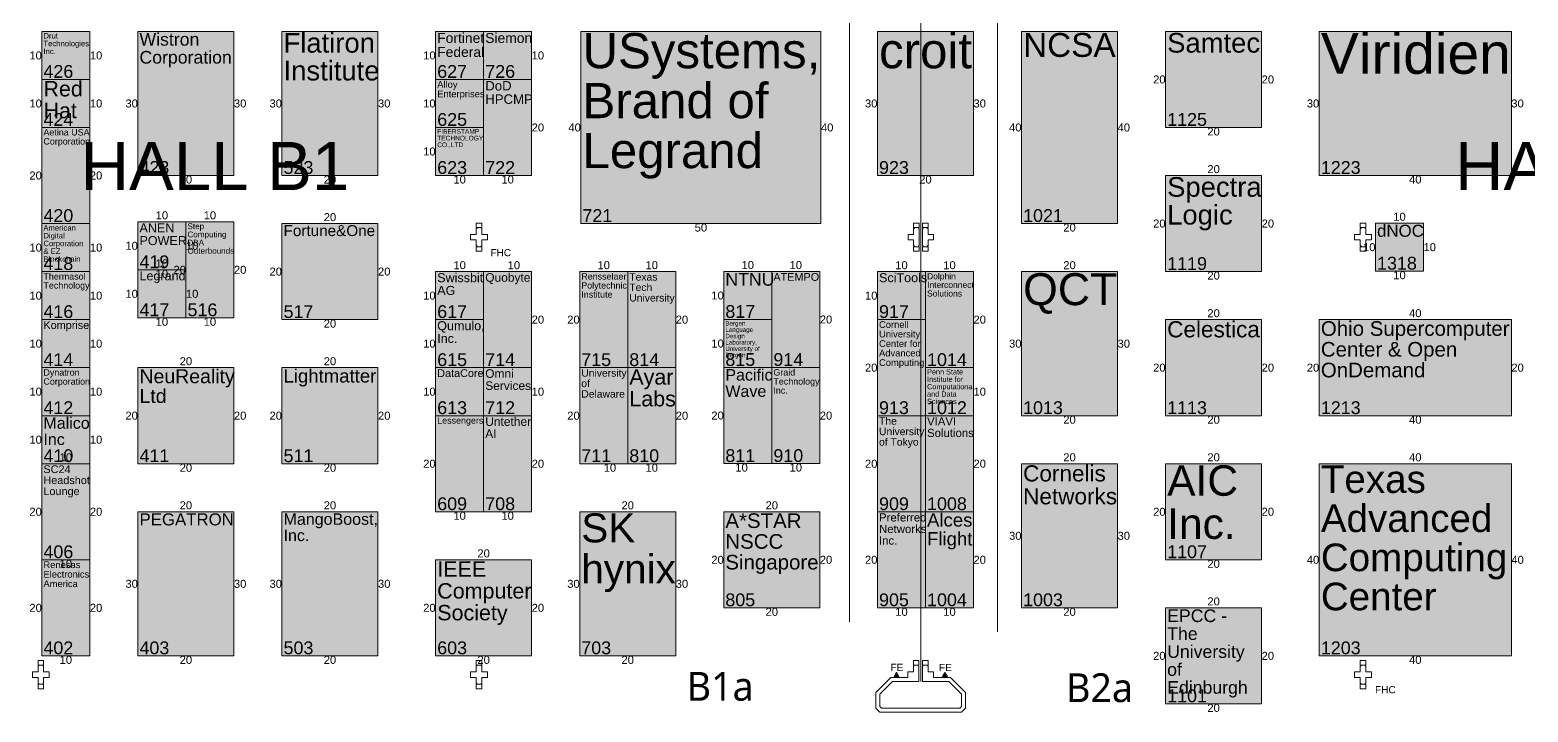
# Model space of a CAD drawing. Header units: inches. Extents: x -357 to 23496, y 116 to 10306.
# Drawn here: x 2851 to 6594, y 3585 to 5289 of the extents above; entities that cross this region are included whole.
import ezdxf
from ezdxf.enums import TextEntityAlignment as Align

# ---------------------------------------------------------------- set-up
doc = ezdxf.new("R2010")
doc.units = ezdxf.units.IN
doc.header["$MEASUREMENT"] = 0
for name, color, linetype, true_color in [('Airwall', 7, 'Continuous', 0xffffff), ('BOOTH_DIMENSION', 7, 'Continuous', 0x000000), ('BOOTH_NUMBER', 7, 'Continuous', 0x000000), ('BOOTHLAYER', 7, 'Continuous', 0x000000), ('Building', 7, 'Continuous', 0xffffff), ('Columns', 7, 'Continuous', 0xffffff), ('COMPANY_NAME', 7, 'Continuous', 0x000000), ('DRAWINGLAYER', 7, 'Continuous', 0xffffff), ('Fire', 7, 'Continuous', 0xffffff), ('HIGHLIGHT_SCHEME', 7, 'Continuous', 0x000000), ('Text', 7, 'Continuous', 0xffffff)]:
    doc.layers.add(name, color=color, linetype=linetype, true_color=true_color)
doc.styles.add('Arial', font='Arial.ttf')
doc.styles.add('Trebuchet MS', font='trebuc.ttf')

msp = doc.modelspace()

# ---------------------------------------------------------------- hatches: boundary and pattern name
at = {"layer": 'HIGHLIGHT_SCHEME', "true_color": 0xe3923d, "transparency": 33554687}
for points in [[(2880.5, 5284.9), (3000.5, 5284.9), (3000.5, 5164.9), (2880.5, 5164.9)], [(3120.5, 5284.9), (3360.5, 5284.9), (3360.5, 4924.9), (3120.5, 4924.9)], [(3480.5, 5284.9), (3720.5, 5284.9), (3720.5, 4924.9), (3480.5, 4924.9)], [(3864.5, 5284.9), (3984.5, 5284.9), (3984.5, 5164.9), (3864.5, 5164.9)], [(3984.5, 5284.9), (3984.5, 5164.9), (4104.5, 5164.9), (4104.5, 5284.9)], [(4227.4, 5284.9), (4827.4, 5284.9), (4827.4, 4804.9), (4227.4, 4804.9)], [(4968.5, 5284.9), (5208.5, 5284.9), (5208.5, 4924.9), (4968.5, 4924.9)], [(5328.5, 5284.9), (5568.5, 5284.9), (5568.5, 4804.9), (5328.5, 4804.9)], [(5688.5, 5284.9), (5928.5, 5284.9), (5928.5, 5044.9), (5688.5, 5044.9)], [(6072.5, 5284.9), (6552.5, 5284.9), (6552.5, 4924.9), (6072.5, 4924.9)], [(2880.5, 5164.9), (3000.5, 5164.9), (3000.5, 5044.9), (2880.5, 5044.9)], [(3864.5, 5164.9), (3984.5, 5164.9), (3984.5, 5044.9), (3864.5, 5044.9)], [(3984.5, 5164.9), (4104.5, 5164.9), (4104.5, 4924.9), (3984.5, 4924.9)], [(2880.5, 5044.9), (3000.5, 5044.9), (3000.5, 4804.9), (2880.5, 4804.9)], [(3864.5, 5044.9), (3984.5, 5044.9), (3984.5, 4924.9), (3864.5, 4924.9)], [(5688.5, 4924.9), (5928.5, 4924.9), (5928.5, 4684.9), (5688.5, 4684.9)], [(2880.5, 4804.9), (2880.5, 4684.9), (3000.5, 4684.9), (3000.5, 4804.9)], [(3120.5, 4809.4), (3120.5, 4689.4), (3240.5, 4689.4), (3240.5, 4809.4)], [(3240.5, 4809.4), (3240.5, 4569.4), (3360.5, 4569.4), (3360.5, 4809.4)], [(3480.5, 4804.9), (3720.5, 4804.9), (3720.5, 4564.9), (3480.5, 4564.9)], [(2880.5, 4684.9), (2880.5, 4564.9), (3000.5, 4564.9), (3000.5, 4684.9)], [(3120.5, 4689.4), (3120.5, 4569.4), (3240.5, 4569.4), (3240.5, 4689.4)], [(3864.5, 4684.9), (3984.5, 4684.9), (3984.5, 4564.9), (3864.5, 4564.9)], [(3984.5, 4684.9), (4104.5, 4684.9), (4104.5, 4444.9), (3984.5, 4444.9)], [(4224.5, 4684.9), (4344.5, 4684.9), (4344.5, 4444.9), (4224.5, 4444.9)], [(4344.5, 4684.9), (4464.5, 4684.9), (4464.5, 4444.9), (4344.5, 4444.9)], [(4584.5, 4685.2), (4704.5, 4685.2), (4704.5, 4565.2), (4584.5, 4565.2)], [(4704.5, 4685.2), (4824.5, 4685.2), (4824.5, 4445.2), (4704.5, 4445.2)], [(4968.5, 4684.9), (5088.5, 4684.9), (5088.5, 4564.9), (4968.5, 4564.9)], [(5088.5, 4684.9), (5208.5, 4684.9), (5208.5, 4444.9), (5088.5, 4444.9)], [(5328.5, 4684.9), (5568.5, 4684.9), (5568.5, 4324.9), (5328.5, 4324.9)], [(2880.5, 4564.9), (2880.5, 4444.9), (3000.5, 4444.9), (3000.5, 4564.9)], [(3864.5, 4564.9), (3984.5, 4564.9), (3984.5, 4444.9), (3864.5, 4444.9)], [(4584.5, 4565.2), (4704.5, 4565.2), (4704.5, 4445.2), (4584.5, 4445.2)], [(4968.5, 4564.9), (5088.5, 4564.9), (5088.5, 4324.9), (4968.5, 4324.9)], [(5688.5, 4564.9), (5928.5, 4564.9), (5928.5, 4324.9), (5688.5, 4324.9)], [(6072.5, 4564.9), (6552.5, 4564.9), (6552.5, 4324.9), (6072.5, 4324.9)], [(2880.5, 4444.9), (2880.5, 4324.9), (3000.5, 4324.9), (3000.5, 4444.9)], [(3120.5, 4444.9), (3360.5, 4444.9), (3360.5, 4204.9), (3120.5, 4204.9)], [(3480.5, 4444.9), (3720.5, 4444.9), (3720.5, 4204.9), (3480.5, 4204.9)], [(3864.5, 4444.9), (3984.5, 4444.9), (3984.5, 4324.9), (3864.5, 4324.9)], [(3984.5, 4444.9), (4104.5, 4444.9), (4104.5, 4324.9), (3984.5, 4324.9)], [(4224.5, 4444.9), (4344.5, 4444.9), (4344.5, 4204.9), (4224.5, 4204.9)], [(4344.5, 4444.9), (4464.5, 4444.9), (4464.5, 4204.9), (4344.5, 4204.9)], [(4584.5, 4445.2), (4704.5, 4445.2), (4704.5, 4205.2), (4584.5, 4205.2)], [(4704.5, 4445.2), (4824.5, 4445.2), (4824.5, 4205.2), (4704.5, 4205.2)], [(5088.5, 4444.9), (5208.5, 4444.9), (5208.5, 4324.9), (5088.5, 4324.9)], [(2880.5, 4324.9), (3000.5, 4324.9), (3000.5, 4204.9), (2880.5, 4204.9)], [(3864.5, 4324.9), (3984.5, 4324.9), (3984.5, 4084.9), (3864.5, 4084.9)], [(3984.5, 4324.9), (4104.5, 4324.9), (4104.5, 4084.9), (3984.5, 4084.9)], [(4968.5, 4324.9), (5088.5, 4324.9), (5088.5, 4084.9), (4968.5, 4084.9)], [(5088.5, 4324.9), (5208.5, 4324.9), (5208.5, 4084.9), (5088.5, 4084.9)], [(2880.5, 4204.9), (3000.5, 4204.9), (3000.5, 3964.9), (2880.5, 3964.9)], [(5328.5, 4204.9), (5568.5, 4204.9), (5568.5, 3844.9), (5328.5, 3844.9)], [(5688.5, 4204.9), (5928.5, 4204.9), (5928.5, 3964.9), (5688.5, 3964.9)], [(6072.5, 4204.9), (6552.5, 4204.9), (6552.5, 3724.9), (6072.5, 3724.9)], [(3120.5, 4084.9), (3360.5, 4084.9), (3360.5, 3724.9), (3120.5, 3724.9)], [(3480.5, 4084.9), (3720.5, 4084.9), (3720.5, 3724.9), (3480.5, 3724.9)], [(4224.5, 4084.9), (4464.5, 4084.9), (4464.5, 3724.9), (4224.5, 3724.9)], [(4584.5, 4084.9), (4824.5, 4084.9), (4824.5, 3844.9), (4584.5, 3844.9)], [(4968.5, 4084.9), (5088.5, 4084.9), (5088.5, 3844.9), (4968.5, 3844.9)], [(5088.5, 4084.9), (5208.5, 4084.9), (5208.5, 3844.9), (5088.5, 3844.9)], [(2880.5, 3964.9), (3000.5, 3964.9), (3000.5, 3724.9), (2880.5, 3724.9)], [(3864.5, 3964.9), (4104.5, 3964.9), (4104.5, 3724.9), (3864.5, 3724.9)], [(5688.5, 3844.9), (5928.5, 3844.9), (5928.5, 3604.9), (5688.5, 3604.9)]]:
    msp.add_hatch(color=33, dxfattribs=at).paths.add_polyline_path(points, flags=0)
at = {"layer": 'HIGHLIGHT_SCHEME', "true_color": 0xce4240, "transparency": 33554687}
msp.add_hatch(color=13, dxfattribs=at).paths.add_polyline_path([(6213, 4805.9), (6333, 4805.9), (6333, 4685.9), (6213, 4685.9)], flags=0)

# ---------------------------------------------------------------- linework, layer by layer
at = {"layer": 'Airwall', "color": 4, "lineweight": 5, "transparency": 33554687}
msp.add_lwpolyline([(5076.6, 6961.4), (5076.6, 3660.9)], dxfattribs=at).dxf.unprotected_set("ltscale", 0)
at = {"layer": 'BOOTHLAYER', "color": 7, "lineweight": 5}
for points in [[(2880.5, 5284.9), (3000.5, 5284.9), (3000.5, 5164.9), (2880.5, 5164.9)], [(3120.5, 5284.9), (3360.5, 5284.9), (3360.5, 4924.9), (3120.5, 4924.9)], [(3480.5, 5284.9), (3720.5, 5284.9), (3720.5, 4924.9), (3480.5, 4924.9)], [(3864.5, 5284.9), (3984.5, 5284.9), (3984.5, 5164.9), (3864.5, 5164.9)], [(3984.5, 5284.9), (3984.5, 5164.9), (4104.5, 5164.9), (4104.5, 5284.9)], [(4227.4, 5284.9), (4827.4, 5284.9), (4827.4, 4804.9), (4227.4, 4804.9)], [(4968.5, 5284.9), (5208.5, 5284.9), (5208.5, 4924.9), (4968.5, 4924.9)], [(5328.5, 5284.9), (5568.5, 5284.9), (5568.5, 4804.9), (5328.5, 4804.9)], [(5688.5, 5284.9), (5928.5, 5284.9), (5928.5, 5044.9), (5688.5, 5044.9)], [(6072.5, 5284.9), (6552.5, 5284.9), (6552.5, 4924.9), (6072.5, 4924.9)], [(2880.5, 5164.9), (3000.5, 5164.9), (3000.5, 5044.9), (2880.5, 5044.9)], [(3864.5, 5164.9), (3984.5, 5164.9), (3984.5, 5044.9), (3864.5, 5044.9)], [(3984.5, 5164.9), (4104.5, 5164.9), (4104.5, 4924.9), (3984.5, 4924.9)], [(2880.5, 5044.9), (3000.5, 5044.9), (3000.5, 4804.9), (2880.5, 4804.9)], [(3864.5, 5044.9), (3984.5, 5044.9), (3984.5, 4924.9), (3864.5, 4924.9)], [(5688.5, 4924.9), (5928.5, 4924.9), (5928.5, 4684.9), (5688.5, 4684.9)], [(2880.5, 4804.9), (2880.5, 4684.9), (3000.5, 4684.9), (3000.5, 4804.9)], [(3120.5, 4809.4), (3120.5, 4689.4), (3240.5, 4689.4), (3240.5, 4809.4)], [(3240.5, 4809.4), (3240.5, 4569.4), (3360.5, 4569.4), (3360.5, 4809.4)], [(3480.5, 4804.9), (3720.5, 4804.9), (3720.5, 4564.9), (3480.5, 4564.9)], [(6213, 4805.9), (6333, 4805.9), (6333, 4685.9), (6213, 4685.9)], [(2880.5, 4684.9), (2880.5, 4564.9), (3000.5, 4564.9), (3000.5, 4684.9)], [(3120.5, 4689.4), (3120.5, 4569.4), (3240.5, 4569.4), (3240.5, 4689.4)], [(3864.5, 4684.9), (3984.5, 4684.9), (3984.5, 4564.9), (3864.5, 4564.9)], [(3984.5, 4684.9), (4104.5, 4684.9), (4104.5, 4444.9), (3984.5, 4444.9)], [(4224.5, 4684.9), (4344.5, 4684.9), (4344.5, 4444.9), (4224.5, 4444.9)], [(4344.5, 4684.9), (4464.5, 4684.9), (4464.5, 4444.9), (4344.5, 4444.9)], [(4584.5, 4685.2), (4704.5, 4685.2), (4704.5, 4565.2), (4584.5, 4565.2)], [(4704.5, 4685.2), (4824.5, 4685.2), (4824.5, 4445.2), (4704.5, 4445.2)], [(4968.5, 4684.9), (5088.5, 4684.9), (5088.5, 4564.9), (4968.5, 4564.9)], [(5088.5, 4684.9), (5208.5, 4684.9), (5208.5, 4444.9), (5088.5, 4444.9)], [(5328.5, 4684.9), (5568.5, 4684.9), (5568.5, 4324.9), (5328.5, 4324.9)], [(2880.5, 4564.9), (2880.5, 4444.9), (3000.5, 4444.9), (3000.5, 4564.9)], [(3864.5, 4564.9), (3984.5, 4564.9), (3984.5, 4444.9), (3864.5, 4444.9)], [(4584.5, 4565.2), (4704.5, 4565.2), (4704.5, 4445.2), (4584.5, 4445.2)], [(4968.5, 4564.9), (5088.5, 4564.9), (5088.5, 4324.9), (4968.5, 4324.9)], [(5688.5, 4564.9), (5928.5, 4564.9), (5928.5, 4324.9), (5688.5, 4324.9)], [(6072.5, 4564.9), (6552.5, 4564.9), (6552.5, 4324.9), (6072.5, 4324.9)], [(2880.5, 4444.9), (2880.5, 4324.9), (3000.5, 4324.9), (3000.5, 4444.9)], [(3120.5, 4444.9), (3360.5, 4444.9), (3360.5, 4204.9), (3120.5, 4204.9)], [(3480.5, 4444.9), (3720.5, 4444.9), (3720.5, 4204.9), (3480.5, 4204.9)], [(3864.5, 4444.9), (3984.5, 4444.9), (3984.5, 4324.9), (3864.5, 4324.9)], [(3984.5, 4444.9), (4104.5, 4444.9), (4104.5, 4324.9), (3984.5, 4324.9)], [(4224.5, 4444.9), (4344.5, 4444.9), (4344.5, 4204.9), (4224.5, 4204.9)], [(4344.5, 4444.9), (4464.5, 4444.9), (4464.5, 4204.9), (4344.5, 4204.9)], [(4584.5, 4445.2), (4704.5, 4445.2), (4704.5, 4205.2), (4584.5, 4205.2)], [(4704.5, 4445.2), (4824.5, 4445.2), (4824.5, 4205.2), (4704.5, 4205.2)], [(5088.5, 4444.9), (5208.5, 4444.9), (5208.5, 4324.9), (5088.5, 4324.9)], [(2880.5, 4324.9), (3000.5, 4324.9), (3000.5, 4204.9), (2880.5, 4204.9)], [(3864.5, 4324.9), (3984.5, 4324.9), (3984.5, 4084.9), (3864.5, 4084.9)], [(3984.5, 4324.9), (4104.5, 4324.9), (4104.5, 4084.9), (3984.5, 4084.9)], [(4968.5, 4324.9), (5088.5, 4324.9), (5088.5, 4084.9), (4968.5, 4084.9)], [(5088.5, 4324.9), (5208.5, 4324.9), (5208.5, 4084.9), (5088.5, 4084.9)], [(2880.5, 4204.9), (3000.5, 4204.9), (3000.5, 3964.9), (2880.5, 3964.9)], [(5328.5, 4204.9), (5568.5, 4204.9), (5568.5, 3844.9), (5328.5, 3844.9)], [(5688.5, 4204.9), (5928.5, 4204.9), (5928.5, 3964.9), (5688.5, 3964.9)], [(6072.5, 4204.9), (6552.5, 4204.9), (6552.5, 3724.9), (6072.5, 3724.9)], [(3120.5, 4084.9), (3360.5, 4084.9), (3360.5, 3724.9), (3120.5, 3724.9)], [(3480.5, 4084.9), (3720.5, 4084.9), (3720.5, 3724.9), (3480.5, 3724.9)], [(4224.5, 4084.9), (4464.5, 4084.9), (4464.5, 3724.9), (4224.5, 3724.9)], [(4584.5, 4084.9), (4824.5, 4084.9), (4824.5, 3844.9), (4584.5, 3844.9)], [(4968.5, 4084.9), (5088.5, 4084.9), (5088.5, 3844.9), (4968.5, 3844.9)], [(5088.5, 4084.9), (5208.5, 4084.9), (5208.5, 3844.9), (5088.5, 3844.9)], [(2880.5, 3964.9), (3000.5, 3964.9), (3000.5, 3724.9), (2880.5, 3724.9)], [(3864.5, 3964.9), (4104.5, 3964.9), (4104.5, 3724.9), (3864.5, 3724.9)], [(5688.5, 3844.9), (5928.5, 3844.9), (5928.5, 3604.9), (5688.5, 3604.9)]]:
    msp.add_lwpolyline(points, close=True, dxfattribs=at)
at = {"layer": 'Building', "color": 18, "lineweight": 5, "true_color": 0x000000, "transparency": 33554687}
for points in [[(5109, 3670.9), (5151.3, 3670.9), (5188.6, 3633.7), (5188.6, 3594.5), (5178.6, 3584.5), (4974.7, 3584.5), (4964.7, 3594.5), (4964.7, 3633.7), (5002, 3670.9), (5044.3, 3670.9)], [(5081, 3670.9), (5081, 3660.9), (5147.2, 3660.9), (5178.6, 3629.5), (5178.6, 3598.7), (5174.4, 3594.5), (4978.8, 3594.5), (4974.7, 3598.7), (4974.7, 3629.5), (5006.1, 3660.9), (5072.3, 3660.9), (5072.3, 3670.9)]]:
    msp.add_lwpolyline(points, dxfattribs=at).dxf.unprotected_set("ltscale", 0)
at = {"layer": 'Columns', "color": 6, "lineweight": 5, "transparency": 33554687}
for points in [[(3968, 4746.9), (3968, 4748.9), (3966, 4748.9), (3966, 4763.9), (3952, 4763.9), (3952, 4777.9), (3966, 4777.9), (3966, 4792.9), (3968, 4792.9), (3968, 4794.9)], [(3980, 4805.9), (3980, 4794.9), (3966, 4794.9), (3966, 4805.9), (3980, 4805.9)], [(3978, 4794.9), (3978, 4792.9), (3980, 4792.9), (3980, 4777.9), (3994, 4777.9), (3994, 4763.9), (3980, 4763.9), (3980, 4748.9), (3978, 4748.9), (3978, 4746.9)], [(5061, 4794.9), (5061, 4792.9), (5059, 4792.9), (5059, 4777.9), (5045, 4777.9), (5045, 4763.9), (5059, 4763.9), (5059, 4748.9), (5061, 4748.9), (5061, 4746.9)], [(5073, 4805.9), (5073, 4794.9), (5059, 4794.9), (5059, 4805.9), (5073, 4805.9)], [(5071, 4746.9), (5071, 4748.9), (5073, 4748.9), (5073, 4792.9), (5071, 4792.9), (5071, 4794.9)], [(5095, 4794.9), (5081, 4794.9), (5081, 4805.9), (5095, 4805.9), (5095, 4794.9)], [(5083, 4794.9), (5083, 4792.9), (5081, 4792.9), (5081, 4748.9), (5083, 4748.9), (5083, 4746.9)], [(5093, 4746.9), (5093, 4748.9), (5095, 4748.9), (5095, 4763.9), (5109, 4763.9), (5109, 4777.9), (5095, 4777.9), (5095, 4792.9), (5093, 4792.9), (5093, 4794.9)], [(6177, 4746.9), (6177, 4748.9), (6175, 4748.9), (6175, 4763.9), (6161, 4763.9), (6161, 4777.9), (6175, 4777.9), (6175, 4792.9), (6177, 4792.9), (6177, 4794.9)], [(6189, 4794.9), (6175, 4794.9), (6175, 4805.9), (6189, 4805.9), (6189, 4794.9)], [(6187, 4794.9), (6187, 4792.9), (6189, 4792.9), (6189, 4777.9), (6203, 4777.9), (6203, 4763.9), (6189, 4763.9), (6189, 4748.9), (6187, 4748.9), (6187, 4746.9)], [(3966, 4746.9), (3980, 4746.9), (3980, 4735.9), (3966, 4735.9), (3966, 4746.9)], [(5073, 4746.9), (5073, 4735.9), (5059, 4735.9), (5059, 4746.9), (5073, 4746.9)], [(5095, 4746.9), (5081, 4746.9), (5081, 4735.9), (5095, 4735.9), (5095, 4746.9)], [(6189, 4746.9), (6189, 4735.9), (6175, 4735.9), (6175, 4746.9), (6189, 4746.9)], [(2885, 3712.9), (2885, 3701.9), (2871, 3701.9), (2871, 3712.9), (2885, 3712.9)], [(3980, 3701.9), (3980, 3712.9), (3966, 3712.9), (3966, 3701.9), (3980, 3701.9)], [(5058.3, 3701.9), (5058.3, 3712.9), (5072.3, 3712.9), (5072.3, 3701.9), (5058.3, 3701.9)], [(5095, 3701.9), (5095, 3712.9), (5081, 3712.9), (5081, 3701.9), (5095, 3701.9)], [(6189, 3712.9), (6189, 3701.9), (6175, 3701.9), (6175, 3712.9), (6189, 3712.9)], [(2873, 3653.9), (2873, 3655.9), (2871, 3655.9), (2871, 3670.9), (2857, 3670.9), (2857, 3684.9), (2871, 3684.9), (2871, 3699.9), (2873, 3699.9), (2873, 3701.9)], [(2883, 3701.9), (2883, 3699.9), (2885, 3699.9), (2885, 3684.9), (2899, 3684.9), (2899, 3670.9), (2885, 3670.9), (2885, 3655.9), (2883, 3655.9), (2883, 3653.9)], [(3968, 3701.9), (3968, 3699.9), (3966, 3699.9), (3966, 3684.9), (3952, 3684.9), (3952, 3670.9), (3966, 3670.9), (3966, 3655.9), (3968, 3655.9), (3968, 3653.9)], [(3978, 3653.9), (3978, 3655.9), (3980, 3655.9), (3980, 3670.9), (3994, 3670.9), (3994, 3684.9), (3980, 3684.9), (3980, 3699.9), (3978, 3699.9), (3978, 3701.9)], [(5044.3, 3670.9), (5044.3, 3684.9), (5058.3, 3684.9), (5058.3, 3699.9), (5060.3, 3699.9), (5060.3, 3701.9)], [(5070.3, 3701.9), (5070.3, 3699.9), (5072.3, 3699.9), (5072.3, 3670.9)], [(5083, 3701.9), (5083, 3699.9), (5081, 3699.9), (5081, 3670.9)], [(5109, 3670.9), (5109, 3684.9), (5095, 3684.9), (5095, 3699.9), (5093, 3699.9), (5093, 3701.9)], [(6177, 3653.9), (6177, 3655.9), (6175, 3655.9), (6175, 3670.9), (6161, 3670.9), (6161, 3684.9), (6175, 3684.9), (6175, 3699.9), (6177, 3699.9), (6177, 3701.9)], [(6187, 3701.9), (6187, 3699.9), (6189, 3699.9), (6189, 3684.9), (6203, 3684.9), (6203, 3670.9), (6189, 3670.9), (6189, 3655.9), (6187, 3655.9), (6187, 3653.9)], [(2871, 3653.9), (2885, 3653.9), (2885, 3642.9), (2871, 3642.9), (2871, 3653.9)], [(3980, 3653.9), (3966, 3653.9), (3966, 3642.9), (3980, 3642.9), (3980, 3653.9)], [(6175, 3653.9), (6189, 3653.9), (6189, 3642.9), (6175, 3642.9), (6175, 3653.9)]]:
    msp.add_lwpolyline(points, dxfattribs=at).dxf.unprotected_set("ltscale", 0)
at = {"layer": 'DRAWINGLAYER', "color": 1, "lineweight": 5, "transparency": 33554687}
for points in [[(4898.9, 5789.8), (4898.9, 3809.8)], [(5268.5, 5764.9), (5268.5, 3784.9)]]:
    msp.add_lwpolyline(points, dxfattribs=at).dxf.unprotected_set("ltscale", 0)
at = {"layer": 'Fire', "color": 1, "lineweight": 5, "transparency": 33554687}
for points in [[(5022, 3673.4), (5016, 3683.8), (5010, 3673.4), (5022, 3673.4)], [(5013.4, 3675.4), (5018.5, 3675.4), (5016, 3679.8), (5013.4, 3675.4)], [(5143.2, 3673.1), (5137.2, 3683.4), (5131.2, 3673.1), (5143.2, 3673.1)], [(5134.7, 3675.1), (5139.8, 3675.1), (5137.2, 3679.4), (5134.7, 3675.1)]]:
    msp.add_lwpolyline(points, dxfattribs=at).dxf.unprotected_set("ltscale", 0)

# ---------------------------------------------------------------- texts
at = {"layer": 'BOOTH_DIMENSION', "color": 8, "style": 'Arial'}
for s, p in [('10', (2880.5, 5224.9)), ('10', (3864.5, 5224.9)), ('20', (5688.5, 5164.9)), ('10', (2880.5, 5104.9)), ('30', (3120.5, 5104.9)), ('30', (3480.5, 5104.9)), ('10', (3864.5, 5104.9)), ('30', (4968.5, 5104.9)), ('30', (6072.5, 5104.9)), ('40', (4227.4, 5044.9)), ('40', (5328.5, 5044.9)), ('10', (3864.5, 4984.9)), ('20', (2880.5, 4924.9)), ('20', (5688.5, 4804.9)), ('10', (2880.5, 4744.9)), ('10', (3120.5, 4749.4)), ('10', (6213, 4745.9)), ('20', (3240.5, 4689.4)), ('20', (3480.5, 4684.9)), ('10', (2880.5, 4624.9)), ('10', (3120.5, 4629.4)), ('10', (3864.5, 4624.9)), ('10', (4584.5, 4625.2)), ('10', (4968.5, 4624.9)), ('20', (4224.5, 4564.9)), ('10', (2880.5, 4504.9)), ('10', (3864.5, 4504.9)), ('10', (4584.5, 4505.2)), ('30', (5328.5, 4504.9)), ('20', (4968.5, 4444.9)), ('20', (5688.5, 4444.9)), ('20', (6072.5, 4444.9)), ('10', (2880.5, 4384.9)), ('10', (3864.5, 4384.9)), ('20', (3120.5, 4324.9)), ('20', (3480.5, 4324.9)), ('20', (4224.5, 4324.9)), ('20', (4584.5, 4325.2)), ('10', (2880.5, 4264.9)), ('20', (3864.5, 4204.9)), ('20', (4968.5, 4204.9)), ('20', (2880.5, 4084.9)), ('20', (5688.5, 4084.9)), ('30', (5328.5, 4024.9)), ('20', (4584.5, 3964.9)), ('20', (4968.5, 3964.9)), ('40', (6072.5, 3964.9)), ('30', (3120.5, 3904.9)), ('30', (3480.5, 3904.9)), ('30', (4224.5, 3904.9)), ('20', (2880.5, 3844.9)), ('20', (3864.5, 3844.9)), ('20', (5688.5, 3724.9))]:
    msp.add_text(s, height=20, dxfattribs=at).set_placement(p, align=Align.MIDDLE_RIGHT)
for s, p in [('10', (3000.5, 5224.9)), ('10', (4104.5, 5224.9)), ('20', (5928.5, 5164.9)), ('10', (3000.5, 5104.9)), ('30', (3360.5, 5104.9)), ('30', (3720.5, 5104.9)), ('30', (5208.5, 5104.9)), ('30', (6552.5, 5104.9)), ('20', (4104.5, 5044.9)), ('40', (4827.4, 5044.9)), ('40', (5568.5, 5044.9)), ('20', (3000.5, 4924.9)), ('20', (5928.5, 4804.9)), ('10', (3000.5, 4744.9)), ('10', (3240.5, 4749.4)), ('10', (6333, 4745.9)), ('20', (3360.5, 4689.4)), ('20', (3720.5, 4684.9)), ('10', (3000.5, 4624.9)), ('10', (3240.5, 4629.4)), ('20', (4104.5, 4564.9)), ('20', (4464.5, 4564.9)), ('20', (4824.5, 4565.2)), ('20', (5208.5, 4564.9)), ('10', (3000.5, 4504.9)), ('30', (5568.5, 4504.9)), ('20', (5928.5, 4444.9)), ('20', (6552.5, 4444.9)), ('10', (3000.5, 4384.9)), ('10', (4104.5, 4384.9)), ('10', (5208.5, 4384.9)), ('20', (3360.5, 4324.9)), ('20', (3720.5, 4324.9)), ('20', (4464.5, 4324.9)), ('20', (4824.5, 4325.2)), ('10', (3000.5, 4264.9)), ('20', (4104.5, 4204.9)), ('20', (5208.5, 4204.9)), ('20', (3000.5, 4084.9)), ('20', (5928.5, 4084.9)), ('30', (5568.5, 4024.9)), ('20', (4824.5, 3964.9)), ('20', (5208.5, 3964.9)), ('40', (6552.5, 3964.9)), ('30', (3360.5, 3904.9)), ('30', (3720.5, 3904.9)), ('30', (4464.5, 3904.9)), ('20', (3000.5, 3844.9)), ('20', (4104.5, 3844.9)), ('20', (5928.5, 3724.9))]:
    msp.add_text(s, height=20, dxfattribs=at).set_placement(p, align=Align.MIDDLE_LEFT)
for s, p in [('20', (5808.5, 5044.9)), ('20', (3240.5, 4924.9)), ('20', (3600.5, 4924.9)), ('10', (3924.5, 4924.9)), ('10', (4044.5, 4924.9)), ('20', (5088.5, 4924.9)), ('40', (6312.5, 4924.9)), ('50', (4527.4, 4804.9)), ('20', (5448.5, 4804.9)), ('10', (3180.5, 4689.4)), ('20', (5808.5, 4684.9)), ('10', (6273, 4685.9)), ('10', (3180.5, 4569.4)), ('10', (3300.5, 4569.4)), ('20', (3600.5, 4564.9)), ('20', (5448.5, 4324.9)), ('20', (5808.5, 4324.9)), ('40', (6312.5, 4324.9)), ('20', (3240.5, 4204.9)), ('20', (3600.5, 4204.9)), ('10', (4404.5, 4204.9)), ('10', (4764.5, 4205.2)), ('10', (3924.5, 4084.9)), ('10', (4044.5, 4084.9)), ('10', (2940.5, 3964.9)), ('20', (5808.5, 3964.9)), ('20', (4704.5, 3844.9)), ('10', (5028.5, 3844.9)), ('10', (5148.5, 3844.9)), ('20', (5448.5, 3844.9)), ('10', (2940.5, 3724.9)), ('20', (3240.5, 3724.9)), ('20', (3600.5, 3724.9)), ('20', (3984.5, 3724.9)), ('20', (4344.5, 3724.9)), ('40', (6312.5, 3724.9)), ('20', (5808.5, 3604.9))]:
    msp.add_text(s, height=20, dxfattribs=at).set_placement(p, align=Align.TOP_CENTER)
for s, p in [('20', (5808.5, 4924.9)), ('10', (3180.5, 4809.4)), ('10', (3300.5, 4809.4)), ('20', (3600.5, 4804.9)), ('10', (6273, 4805.9)), ('10', (3180.5, 4689.4)), ('10', (3924.5, 4684.9)), ('10', (4284.5, 4684.9)), ('10', (4404.5, 4684.9)), ('10', (4644.5, 4685.2)), ('10', (4764.5, 4685.2)), ('10', (5028.5, 4684.9)), ('10', (5148.5, 4684.9)), ('20', (5448.5, 4684.9)), ('20', (5808.5, 4564.9)), ('40', (6312.5, 4564.9)), ('20', (3240.5, 4444.9)), ('20', (3600.5, 4444.9)), ('10', (2940.5, 4204.9)), ('20', (5448.5, 4204.9)), ('20', (5808.5, 4204.9)), ('40', (6312.5, 4204.9)), ('20', (3240.5, 4084.9)), ('20', (3600.5, 4084.9)), ('20', (4344.5, 4084.9)), ('20', (4704.5, 4084.9)), ('20', (3984.5, 3964.9)), ('20', (5808.5, 3844.9))]:
    msp.add_text(s, height=20, dxfattribs=at).set_placement(p, align=Align.BOTTOM_CENTER)
msp.add_text('10', height=20, dxfattribs=at).set_placement((4044.5, 4684.9), align=Align.BOTTOM_LEFT)
msp.add_text('10', height=20, dxfattribs=at).set_placement((4284.5, 4204.9), align=Align.TOP_LEFT)
msp.add_text('10', height=20, dxfattribs=at).set_placement((4644.5, 4205.2), align=Align.TOP_RIGHT)
at = {"layer": 'BOOTH_NUMBER', "color": 18, "true_color": 0x000000, "style": 'Arial'}
for s, p in [('426', (2884.5, 5168.9)), ('627', (3868.5, 5168.9)), ('726', (3988.5, 5168.9)), ('424', (2884.5, 5048.9)), ('625', (3868.5, 5048.9)), ('1125', (5692.5, 5048.9)), ('423', (3124.5, 4928.9)), ('523', (3484.5, 4928.9)), ('623', (3868.5, 4928.9)), ('722', (3988.5, 4928.9)), ('923', (4972.5, 4928.9)), ('1223', (6076.5, 4928.9)), ('420', (2884.5, 4808.9)), ('721', (4231.4, 4808.9)), ('1021', (5332.5, 4808.9)), ('418', (2884.5, 4688.9)), ('419', (3124.5, 4693.4)), ('1119', (5692.5, 4688.9)), ('1318', (6217, 4689.9)), ('417', (3124.5, 4573.4)), ('516', (3244.5, 4573.4)), ('416', (2884.5, 4568.9)), ('517', (3484.5, 4568.9)), ('617', (3868.5, 4568.9)), ('817', (4588.5, 4569.2)), ('917', (4972.5, 4568.9)), ('414', (2884.5, 4448.9)), ('615', (3868.5, 4448.9)), ('714', (3988.5, 4448.9)), ('715', (4228.5, 4448.9)), ('814', (4348.5, 4448.9)), ('815', (4588.5, 4449.2)), ('914', (4708.5, 4449.2)), ('1014', (5092.5, 4448.9)), ('412', (2884.5, 4328.9)), ('613', (3868.5, 4328.9)), ('712', (3988.5, 4328.9)), ('913', (4972.5, 4328.9)), ('1012', (5092.5, 4328.9)), ('1013', (5332.5, 4328.9)), ('1113', (5692.5, 4328.9)), ('1213', (6076.5, 4328.9)), ('410', (2884.5, 4208.9)), ('411', (3124.5, 4208.9)), ('511', (3484.5, 4208.9)), ('711', (4228.5, 4208.9)), ('810', (4348.5, 4208.9)), ('811', (4588.5, 4209.2)), ('910', (4708.5, 4209.2)), ('609', (3868.5, 4088.9)), ('708', (3988.5, 4088.9)), ('909', (4972.5, 4088.9)), ('1008', (5092.5, 4088.9)), ('406', (2884.5, 3968.9)), ('1107', (5692.5, 3968.9)), ('805', (4588.5, 3848.9)), ('905', (4972.5, 3848.9)), ('1004', (5092.5, 3848.9)), ('1003', (5332.5, 3848.9)), ('402', (2884.5, 3728.9)), ('403', (3124.5, 3728.9)), ('503', (3484.5, 3728.9)), ('603', (3868.5, 3728.9)), ('703', (4228.5, 3728.9)), ('1203', (6076.5, 3728.9)), ('1101', (5692.5, 3608.9))]:
    msp.add_text(s, height=32, dxfattribs=at).set_placement(p)
at = {"layer": 'COMPANY_NAME', "color": 18, "true_color": 0x000000, "attachment_point": 1, "line_spacing_factor": 0.85, "style": 'Arial'}
for s, insert, char_height, width in [('Drut Technologies Inc.', (2884.5, 5280.9), 13.718, 116), ('Wistron Corporation', (3124.5, 5280.9), 31.6, 236), ('Flatiron Institute', (3484.5, 5280.9), 49.022, 236), ('Fortinet Federal', (3868.5, 5280.9), 24.759, 116), ('Siemon', (3988.5, 5280.9), 24.76, 116), ('USystems, Brand of Legrand', (4231.4, 5280.9), 88.036, 596), ('croit', (4972.5, 5280.9), 88.04, 236), ('NCSA', (5332.5, 5280.9), 59.59, 236), ('Samtec', (5692.5, 5280.9), 49.02, 236), ('Viridien', (6076.5, 5280.9), 101.91, 476), ('Red Hat', (2884.5, 5160.9), 38.41, 116), ('Alloy Enterprises', (3868.5, 5160.9), 16.758, 116), ('DoD HPCMP', (3988.5, 5160.9), 23.58, 116), ('Aetina USA Corporation', (2884.5, 5040.9), 15.96, 116), ('FIBERSTAMP TECHNOLOGY CO.,LTD', (3868.5, 5040.9), 11.761, 116), ('Spectra Logic', (5692.5, 4920.9), 49.022, 236), ('American Digital Corporation & EZ Blockchain', (2884.5, 4800.9), 13.718, 116), ('ANEN POWER', (3124.5, 4805.4), 22.46, 116), ('Step Computing DBA Outerbounds', (3244.5, 4805.4), 14.44, 116), ('Fortune&One', (3484.5, 4800.9), 27.297, 236), ('dNOC', (6217, 4801.9), 30.09, 116), ('Thermasol Technology', (2884.5, 4680.9), 15.96, 116), ('Legrand', (3124.5, 4685.4), 22.46, 116), ('Swissbit AG', (3868.5, 4680.9), 22.457, 116), ('Quobyte', (3988.5, 4680.9), 21.39, 116), ('Rensselaer Polytechnic Institute', (4228.5, 4680.9), 15.96, 116), ('Texas Tech University', (4348.5, 4680.9), 18.476, 116), ('NTNU', (4588.5, 4681.2), 31.6, 116), ('ATEMPO', (4708.5, 4681.2), 19.4, 116), ('SciTools', (4972.5, 4680.9), 22.46, 116), ('Dolphin Interconnect Solutions', (5092.5, 4680.9), 15.2, 116), ('QCT', (5332.5, 4680.9), 79.85, 236), ('Komprise', (2884.5, 4560.9), 19.4, 116), ('Qumulo, Inc.', (3868.5, 4560.9), 22.457, 116), ('Bergen Language Design Laboratory, University of Bergen', (4588.5, 4561.2), 11.173, 116), ('Cornell University Center for Advanced Computing', (4972.5, 4560.9), 16.758, 116), ('Celestica', (5692.5, 4560.9), 40.33, 236), ('Ohio Supercomputer Center & Open OnDemand', (6076.5, 4560.9), 36.581, 476), ('Dynatron Corporation', (2884.5, 4440.9), 15.96, 116), ('NeuReality Ltd', (3124.5, 4440.9), 34.839, 236), ('Lightmatter', (3484.5, 4440.9), 33.18, 236), ('DataCore', (3868.5, 4440.9), 19.4, 116), ('Omni Services', (3988.5, 4440.9), 21.388, 116), ('University of Delaware', (4228.5, 4440.9), 18.476, 116), ('Ayar Labs', (4348.5, 4440.9), 38.41, 116), ('Pacific Wave', (4588.5, 4441.2), 28.662, 116), ('Graid Technology Inc.', (4708.5, 4441.2), 15.96, 116), ('Penn State Institute for Computational and Data Sciences', (5092.5, 4440.9), 13.032, 116), ('Malico Inc', (2884.5, 4320.9), 28.66, 116), ('Lessengers', (3868.5, 4320.9), 15.96, 116), ('Untether AI', (3988.5, 4320.9), 21.388, 116), ('The University of Tokyo', (4972.5, 4320.9), 18.476, 116), ('VIAVI Solutions', (5092.5, 4320.9), 20.369, 116), ('SC24 Headshot Lounge', (2884.5, 4200.9), 19.399, 116), ('Cornelis Networks', (5332.5, 4200.9), 40.33, 236), ('AIC Inc.', (5692.5, 4200.9), 76.05, 236), ('Texas Advanced Computing Center', (6076.5, 4200.9), 68.978, 476), ('PEGATRON', (3124.5, 4080.9), 30.09, 236), ('MangoBoost, Inc.', (3484.5, 4080.9), 28.662, 236), ('SK hynix', (4228.5, 4080.9), 72.43, 236), ('A*STAR NSCC Singapore', (4588.5, 4080.9), 36.581, 236), ('Preferred Networks Inc.', (4972.5, 4080.9), 20.369, 116), ('Alces Flight', (5092.5, 4080.9), 33.18, 116), ('Renesas Electronics America', (2884.5, 3960.9), 16.758, 116), ('IEEE Computer Society', (3868.5, 3960.9), 38.41, 236), ('EPCC - The University of Edinburgh', (5692.5, 3840.9), 31.6, 236)]:
    msp.add_mtext(s, dxfattribs=dict(at, insert=insert, char_height=char_height, width=width))
at = {"layer": 'Fire', "color": 1, "style": 'Arial'}
for s, p in [('FHC', (4027.3, 4723.2)), ('FE', (5017.2, 3687.1)), ('FE', (5138.4, 3686.7)), ('FHC', (6237.7, 3631.3))]:
    msp.add_text(s, height=18, rotation=360, dxfattribs=at).set_placement(p, align=Align.CENTER)
at = {"layer": 'Text', "color": 18, "true_color": 0x000000}
for s, height, style, p in [('HALL B1', 120, 'Arial', (3312.9, 4888.6)), ('HALL B2', 120, 'Arial', (6747.3, 4888.6)), ('B1a', 72, 'Trebuchet MS', (4575.5, 3612.9)), ('B2a', 72, 'Trebuchet MS', (5523.5, 3609.4))]:
    msp.add_text(s, height=height, rotation=360, dxfattribs=dict(at, style=style)).set_placement(p, align=Align.CENTER)

doc.saveas('drawing.dxf')
